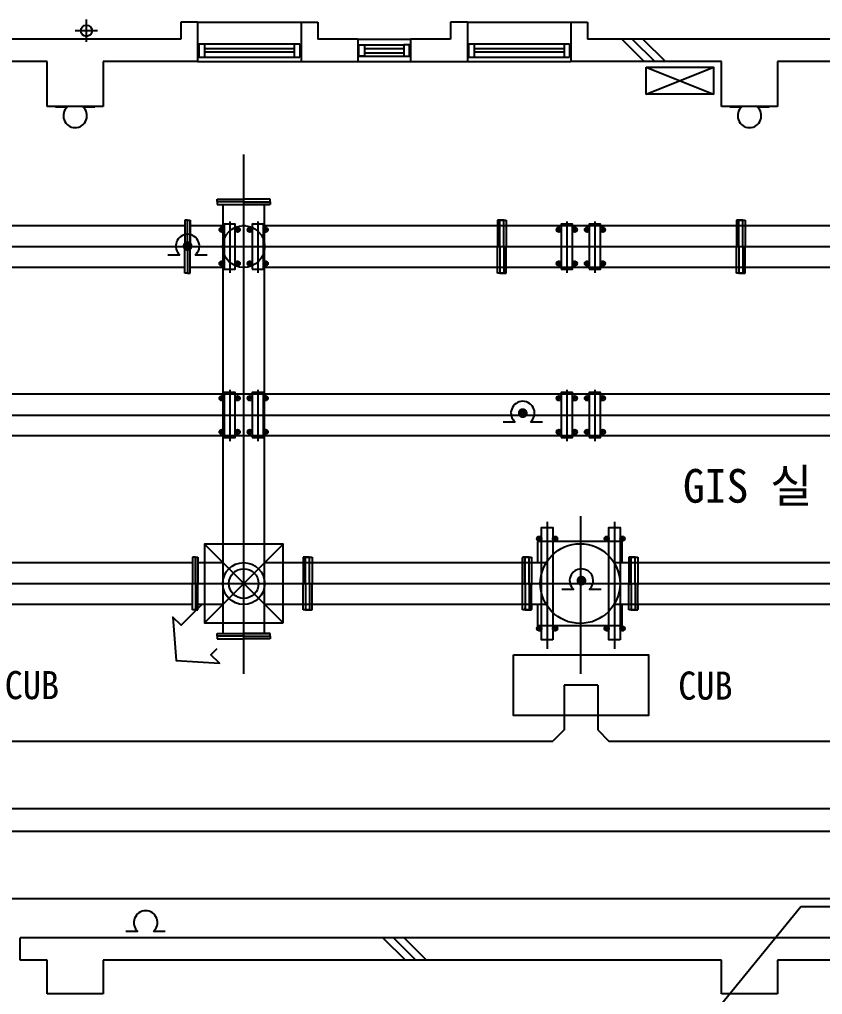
# Model space of a CAD drawing. Header units: millimetres. Extents: x -65013 to -1333, y -375790 to -325797.
# Drawn here: x -43271 to -36126, y -358690 to -350010 of the extents above; entities that cross this region are included whole.
import ezdxf
from ezdxf.enums import TextEntityAlignment as Align

# ---------------------------------------------------------------- set-up
doc = ezdxf.new("R2010")
doc.units = ezdxf.units.MM
doc.layers.add('TZ-BASE', color=253, linetype='Continuous')
doc.layers.add('TZ-LEAL', color=1, linetype='Continuous')
doc.styles.get("Standard").update_dxf_attribs({"font": 'GulimChe.ttf'})
doc.linetypes.add('BATTINB', pattern='A,0,-0.0025,[134,GulimChe.ttf,S=0.0025,R=0,X=-0.0025,Y=0.01],-0.005,[134,GulimChe.ttf,S=0.0025,R=180,X=0.0025,Y=0.01],-0.0025', length=0.01)
doc.dimstyles.new('D80', dxfattribs={"dimscale": 80, "dimtxt": 3, "dimasz": 2.5, "dimexe": 0.5, "dimexo": 0.5, "dimgap": 0.5, "dimtad": 1, "dimdec": 0, "dimzin": 1, "dimdsep": 46, "dimlunit": 6, "dimtxsty": 'Standard', "dimcen": 1, "dimclrd": 1, "dimclre": 1, "dimclrt": 3, "dimadec": 0, "dimazin": 0, "dimtfac": 1, "dimtdec": 0, "dimtix": 1, "dimtmove": 2, "dimatfit": 3, "dimfxl": 0, "dimtvp": 2, "dimlwd": -1, "dimlwe": -1, "dimarcsym": 0})

msp = doc.modelspace()

# ---------------------------------------------------------------- linework, layer by layer
at = {"layer": 'TZ-BASE'}
for p, q in [((-42676, -350209.8), (-42676, -350009.8)), ((-41686, -350034.8), (-41836, -350034.8)), ((-41836, -350034.8), (-41836, -350184.8)), ((-41686, -350034.8), (-40766, -350034.8)), ((-41686, -350034.8), (-41686, -350384.8)), ((-40766, -350034.8), (-40766, -350384.8)), ((-40766, -350034.8), (-40616, -350034.8)), ((-40616, -350034.8), (-40616, -350184.8)), ((-39286, -350034.8), (-39436, -350034.8)), ((-39436, -350034.8), (-39436, -350184.8)), ((-39286, -350034.8), (-38366, -350034.8)), ((-39286, -350034.8), (-39286, -350384.8)), ((-38366, -350034.8), (-38366, -350384.8)), ((-38366, -350034.8), (-38216, -350034.8)), ((-38216, -350034.8), (-38216, -350184.8)), ((-42576, -350109.8), (-42776, -350109.8)), ((-41836, -350184.8), (-44216, -350184.8)), ((-41676, -350226.4), (-40776, -350226.4)), ((-41676, -350226.4), (-41676, -350346.4)), ((-41626, -350226.4), (-41626, -350346.4)), ((-40826, -350226.4), (-40826, -350346.4)), ((-40776, -350226.4), (-40776, -350346.4)), ((-40261, -350184.8), (-40616, -350184.8)), ((-40261, -350184.8), (-39791, -350184.8)), ((-40261, -350184.8), (-40261, -350384.8)), ((-40251, -350234.8), (-39851, -350234.8)), ((-39436, -350184.8), (-39791, -350184.8)), ((-39791, -350184.8), (-39791, -350384.8)), ((-39276, -350226.4), (-38376, -350226.4)), ((-39276, -350226.4), (-39276, -350346.4)), ((-39226, -350226.4), (-39226, -350346.4)), ((-38426, -350226.4), (-38426, -350346.4)), ((-38376, -350226.4), (-38376, -350346.4)), ((-35836, -350184.8), (-38216, -350184.8)), ((-37912.7, -350184.8), (-37712.7, -350384.8)), ((-37818.5, -350184.8), (-37618.5, -350384.8)), ((-37724.2, -350184.8), (-37524.2, -350384.8)), ((-41626, -350268), (-40826, -350268)), ((-41626, -350298), (-40826, -350298)), ((-40201, -350268.2), (-39851, -350268.2)), ((-40201, -350306.5), (-39851, -350306.5)), ((-39226, -350268), (-38426, -350268)), ((-39226, -350298), (-38426, -350298)), ((-43026, -350384.8), (-44366, -350384.8)), ((-43026, -350784.8), (-43026, -350384.8)), ((-42526, -350384.8), (-42526, -350784.8)), ((-41686, -350384.8), (-42526, -350384.8)), ((-41686, -350384.8), (-40766, -350384.8)), ((-41676, -350346.4), (-40776, -350346.4)), ((-40766, -350384.8), (-40261, -350384.8)), ((-40261, -350384.8), (-39791, -350384.8)), ((-40251, -350334.8), (-39851, -350334.8)), ((-39791, -350384.8), (-39286, -350384.8)), ((-39286, -350384.8), (-38366, -350384.8)), ((-39276, -350346.4), (-38376, -350346.4)), ((-37026, -350384.8), (-38366, -350384.8)), ((-37026, -350784.8), (-37026, -350384.8)), ((-36526, -350384.8), (-36526, -350784.8)), ((-35686, -350384.8), (-36526, -350384.8)), ((-37696.5, -350674.8), (-37096.5, -350434.8)), ((-37696.5, -350434.8), (-37096.5, -350674.8)), ((-42526, -350784.8), (-43026, -350784.8)), ((-42951, -350788), (-42844.5, -350788)), ((-42707.5, -350788), (-42601, -350788)), ((-36526, -350784.8), (-37026, -350784.8)), ((-36951, -350788), (-36844.5, -350788)), ((-36707.5, -350788), (-36601, -350788)), ((-36707.5, -350788), (-36601, -350788)), ((-41276, -355834), (-41276, -351211.8)), ((-41511, -351631.3), (-41511, -351609.3)), ((-41511, -351609.3), (-41276, -351609.3)), ((-41041, -351609.3), (-41276, -351609.3)), ((-41041, -351634.3), (-41041, -351609.3)), ((-41511, -351634.3), (-41511, -351656.3)), ((-41511, -351656.3), (-41276, -351656.3)), ((-41511, -351656.3), (-41276, -351656.3)), ((-41479, -351634.3), (-41510, -351634.3)), ((-41276, -351634.3), (-41510, -351634.3)), ((-41506, -351656.3), (-41276, -351656.3)), ((-41462, -351656.3), (-41462, -355477.4)), ((-41276, -351634.3), (-41042, -351634.3)), ((-41041, -351656.3), (-41276, -351656.3)), ((-41276, -351656.3), (-41046, -351656.3)), ((-41090, -355477.4), (-41090, -351656.3)), ((-41090, -351656.3), (-41046, -351656.3)), ((-41073.1, -351634.3), (-41042, -351634.3)), ((-41041, -351634.3), (-41041, -351656.3)), ((-41800.2, -351796.6), (-41800.2, -352031.6)), ((-41775.2, -351796.6), (-41800.2, -351796.6)), ((-41775.2, -351796.6), (-41753.2, -351796.6)), ((-41775.2, -352031.6), (-41775.2, -351797.6)), ((-41775.2, -351828.7), (-41775.2, -351797.6)), ((-41753.2, -351796.6), (-41753.2, -352031.6)), ((-38997.5, -351796.6), (-39019.5, -351796.6)), ((-39019.5, -351796.6), (-39019.5, -352031.6)), ((-38997.5, -351806.6), (-38997.5, -351797.6)), ((-38997.5, -352031.6), (-38997.5, -351797.6)), ((-38963.5, -351796.6), (-38996.5, -351796.6)), ((-38996.5, -351796.6), (-38963.5, -351796.6)), ((-38996.5, -351796.6), (-38963.5, -351796.6)), ((-38963.5, -351796.6), (-38996.5, -351796.6)), ((-38962.5, -351796.6), (-38940.5, -351796.6)), ((-38962.5, -351806.6), (-38962.5, -351797.6)), ((-38962.5, -352031.6), (-38962.5, -351797.6)), ((-38940.5, -351796.6), (-38940.5, -352031.6)), ((-36870.8, -351796.6), (-36892.8, -351796.6)), ((-36892.8, -351796.6), (-36892.8, -352031.6)), ((-36870.8, -351806.6), (-36870.8, -351797.6)), ((-36870.8, -352031.6), (-36870.8, -351797.6)), ((-36836.8, -351796.6), (-36869.8, -351796.6)), ((-36869.8, -351796.6), (-36836.8, -351796.6)), ((-36869.8, -351796.6), (-36836.8, -351796.6)), ((-36836.8, -351796.6), (-36869.8, -351796.6)), ((-36835.8, -351796.6), (-36813.8, -351796.6)), ((-36835.8, -351806.6), (-36835.8, -351797.6)), ((-36835.8, -352031.6), (-36835.8, -351797.6)), ((-36813.8, -351796.6), (-36813.8, -352031.6)), ((-41800.2, -351845.6), (-53090, -351845.6)), ((-41753.2, -352031.6), (-41753.2, -351801.6)), ((-41753.2, -351845.6), (-41753.2, -351801.6)), ((-41462, -351845.6), (-41753.2, -351845.6)), ((-41446.1, -351881.6), (-41496.8, -351881.6)), ((-41471.5, -351906.9), (-41471.5, -351856.3)), ((-41401, -351807.7), (-41401, -352265.1)), ((-41305.3, -351881.6), (-41355.9, -351881.6)), ((-41330.6, -351906.9), (-41330.6, -351856.3)), ((-41260.5, -351845.6), (-41291.6, -351845.6)), ((-41196.1, -351881.6), (-41246.8, -351881.6)), ((-41221.5, -351906.9), (-41221.5, -351856.3)), ((-41151, -351807.7), (-41151, -352265.1)), ((-41055.3, -351881.6), (-41105.9, -351881.6)), ((-35794.8, -351845.6), (-41090, -351845.6)), ((-41080.6, -351906.9), (-41080.6, -351856.3)), ((-38446.1, -351881.6), (-38496.8, -351881.6)), ((-38471.5, -351906.9), (-38471.5, -351856.3)), ((-38401, -351807.7), (-38401, -352265.1)), ((-38305.3, -351881.6), (-38355.9, -351881.6)), ((-38330.6, -351906.9), (-38330.6, -351856.3)), ((-38196.1, -351881.6), (-38246.8, -351881.6)), ((-38221.5, -351906.9), (-38221.5, -351856.3)), ((-38151, -351807.7), (-38151, -352265.1)), ((-38055.3, -351881.6), (-38105.9, -351881.6)), ((-38080.6, -351906.9), (-38080.6, -351856.3)), ((-53976.1, -352031.6), (-16643.2, -352031.6)), ((-41800.2, -352266.6), (-41800.2, -352031.6)), ((-41775.2, -352031.6), (-41775.2, -352265.6)), ((-41753.2, -352266.6), (-41753.2, -352031.6)), ((-41753.2, -352266.6), (-41753.2, -352031.6)), ((-41753.2, -352261.6), (-41753.2, -352031.6)), ((-39019.5, -352266.6), (-39019.5, -352031.6)), ((-38997.5, -352031.6), (-38997.5, -352265.6)), ((-38962.5, -352031.6), (-38962.5, -352265.6)), ((-38940.5, -352266.6), (-38940.5, -352031.6)), ((-36892.8, -352266.6), (-36892.8, -352031.6)), ((-36870.8, -352031.6), (-36870.8, -352265.6)), ((-36835.8, -352031.6), (-36835.8, -352265.6)), ((-36813.8, -352266.6), (-36813.8, -352031.6)), ((-41844.1, -352106.7), (-41950.6, -352106.7)), ((-41600.6, -352106.7), (-41707.1, -352106.7)), ((-41800.2, -352217.6), (-53090, -352217.6)), ((-41462, -352217.6), (-41753.2, -352217.6)), ((-41446.1, -352181.6), (-41496.8, -352181.6)), ((-41471.5, -352206.9), (-41471.5, -352156.3)), ((-41305.3, -352181.6), (-41355.9, -352181.6)), ((-41330.6, -352206.9), (-41330.6, -352156.3)), ((-41196.1, -352181.6), (-41246.8, -352181.6)), ((-41221.5, -352206.9), (-41221.5, -352156.3)), ((-41055.3, -352181.6), (-41105.9, -352181.6)), ((-35794.8, -352217.6), (-41090, -352217.6)), ((-41080.6, -352206.9), (-41080.6, -352156.3)), ((-38446.1, -352181.6), (-38496.8, -352181.6)), ((-38471.5, -352206.9), (-38471.5, -352156.3)), ((-38305.3, -352181.6), (-38355.9, -352181.6)), ((-38330.6, -352206.9), (-38330.6, -352156.3)), ((-38196.1, -352181.6), (-38246.8, -352181.6)), ((-38221.5, -352206.9), (-38221.5, -352156.3)), ((-38055.3, -352181.6), (-38105.9, -352181.6)), ((-38080.6, -352206.9), (-38080.6, -352156.3)), ((-41778.2, -352266.6), (-41800.2, -352266.6)), ((-41775.2, -352234.6), (-41775.2, -352265.6)), ((-41775.2, -352266.6), (-41753.2, -352266.6)), ((-38997.5, -352266.6), (-39019.5, -352266.6)), ((-38997.5, -352256.6), (-38997.5, -352265.6)), ((-38997.5, -352256.6), (-38997.5, -352265.6)), ((-38963.5, -352266.6), (-38996.5, -352266.6)), ((-38996.5, -352266.6), (-38963.5, -352266.6)), ((-38996.5, -352266.6), (-38963.5, -352266.6)), ((-38963.5, -352266.6), (-38996.5, -352266.6)), ((-38962.5, -352256.6), (-38962.5, -352265.6)), ((-38962.5, -352266.6), (-38940.5, -352266.6)), ((-36870.8, -352266.6), (-36892.8, -352266.6)), ((-36870.8, -352256.6), (-36870.8, -352265.6)), ((-36870.8, -352256.6), (-36870.8, -352265.6)), ((-36836.8, -352266.6), (-36869.8, -352266.6)), ((-36869.8, -352266.6), (-36836.8, -352266.6)), ((-36869.8, -352266.6), (-36836.8, -352266.6)), ((-36836.8, -352266.6), (-36869.8, -352266.6)), ((-36835.8, -352256.6), (-36835.8, -352265.6)), ((-36835.8, -352266.6), (-36813.8, -352266.6)), ((-35800.2, -353345.6), (-47090, -353345.6)), ((-41471.5, -353406.9), (-41471.5, -353356.3)), ((-41401, -353307.7), (-41401, -353765.1)), ((-41330.6, -353406.9), (-41330.6, -353356.3)), ((-41221.5, -353406.9), (-41221.5, -353356.3)), ((-41151, -353307.7), (-41151, -353765.1)), ((-41080.6, -353406.9), (-41080.6, -353356.3)), ((-38471.5, -353406.9), (-38471.5, -353356.3)), ((-38401, -353307.7), (-38401, -353765.1)), ((-38330.6, -353406.9), (-38330.6, -353356.3)), ((-38221.5, -353406.9), (-38221.5, -353356.3)), ((-38151, -353307.7), (-38151, -353765.1)), ((-38080.6, -353406.9), (-38080.6, -353356.3)), ((-41446.1, -353381.6), (-41496.8, -353381.6)), ((-41305.3, -353381.6), (-41355.9, -353381.6)), ((-41196.1, -353381.6), (-41246.8, -353381.6)), ((-41055.3, -353381.6), (-41105.9, -353381.6)), ((-38446.1, -353381.6), (-38496.8, -353381.6)), ((-38305.3, -353381.6), (-38355.9, -353381.6)), ((-38196.1, -353381.6), (-38246.8, -353381.6)), ((-38055.3, -353381.6), (-38105.9, -353381.6)), ((-48021, -353531.6), (-10662.6, -353531.6)), ((-38861.7, -353593.6), (-38968.2, -353593.6)), ((-38618.2, -353593.6), (-38724.7, -353593.6)), ((-41446.1, -353681.6), (-41496.8, -353681.6)), ((-41471.5, -353706.9), (-41471.5, -353656.3)), ((-41305.3, -353681.6), (-41355.9, -353681.6)), ((-41330.6, -353706.9), (-41330.6, -353656.3)), ((-41196.1, -353681.6), (-41246.8, -353681.6)), ((-41221.5, -353706.9), (-41221.5, -353656.3)), ((-41055.3, -353681.6), (-41105.9, -353681.6)), ((-41080.6, -353706.9), (-41080.6, -353656.3)), ((-38446.1, -353681.6), (-38496.8, -353681.6)), ((-38471.5, -353706.9), (-38471.5, -353656.3)), ((-38305.3, -353681.6), (-38355.9, -353681.6)), ((-38330.6, -353706.9), (-38330.6, -353656.3)), ((-38196.1, -353681.6), (-38246.8, -353681.6)), ((-38221.5, -353706.9), (-38221.5, -353656.3)), ((-38055.3, -353681.6), (-38105.9, -353681.6)), ((-38080.6, -353706.9), (-38080.6, -353656.3)), ((-35800.2, -353717.6), (-47090, -353717.6)), ((-38576, -354481.6), (-38576, -355611.7)), ((-38276, -355834), (-38276, -354432.8)), ((-37976, -354481.6), (-37976, -355611.7)), ((-38671.8, -354631.6), (-38621.1, -354631.6)), ((-37907.8, -354656.6), (-38657.8, -354656.6)), ((-38657.8, -354845.6), (-38657.8, -354656.6)), ((-38646.5, -354606.3), (-38646.5, -354656.9)), ((-38530.9, -354631.6), (-38480.3, -354631.6)), ((-38505.6, -354606.3), (-38505.6, -354656.9)), ((-38071.8, -354631.6), (-38021.1, -354631.6)), ((-38046.5, -354606.3), (-38046.5, -354656.9)), ((-37930.9, -354631.6), (-37880.3, -354631.6)), ((-37907.8, -354845.6), (-37907.8, -354656.6)), ((-37905.6, -354606.3), (-37905.6, -354656.9)), ((-40926, -354681.6), (-41626, -355381.6)), ((-40926, -355381.6), (-41626, -354681.6)), ((-40926, -354681.6), (-41626, -355381.6)), ((-40926, -355381.6), (-41626, -354681.6)), ((-41730.8, -354796.6), (-41730.8, -355031.6)), ((-41705.8, -354796.6), (-41730.8, -354796.6)), ((-41705.8, -354796.6), (-41683.8, -354796.6)), ((-41705.8, -355031.6), (-41705.8, -354797.6)), ((-41705.8, -354828.7), (-41705.8, -354797.6)), ((-41683.8, -354796.6), (-41683.8, -355031.6)), ((-41683.8, -355031.6), (-41683.8, -354801.6)), ((-41683.8, -354845.6), (-41683.8, -354801.6)), ((-40725, -354796.6), (-40747, -354796.6)), ((-40747, -354796.6), (-40747, -355031.6)), ((-40725, -354806.6), (-40725, -354797.6)), ((-40725, -355031.6), (-40725, -354797.6)), ((-40691, -354796.6), (-40724, -354796.6)), ((-40724, -354796.6), (-40691, -354796.6)), ((-40724, -354796.6), (-40691, -354796.6)), ((-40691, -354796.6), (-40724, -354796.6)), ((-40690, -354796.6), (-40668, -354796.6)), ((-40690, -354806.6), (-40690, -354797.6)), ((-40690, -355031.6), (-40690, -354797.6)), ((-40668, -354796.6), (-40668, -355031.6)), ((-38794.8, -354796.6), (-38794.8, -355042.1)), ((-38772.8, -354796.6), (-38794.8, -354796.6)), ((-38794.8, -355042.1), (-38794.8, -354801.6)), ((-38772.8, -354806.6), (-38772.8, -354797.6)), ((-38772.8, -355042.1), (-38772.8, -354797.6)), ((-38738.8, -354796.6), (-38771.8, -354796.6)), ((-38771.8, -354796.6), (-38738.8, -354796.6)), ((-38737.8, -354796.6), (-38715.8, -354796.6)), ((-38737.8, -354839.2), (-38737.8, -354797.6)), ((-38737.8, -354797.6), (-38737.8, -354806.6)), ((-38737.8, -354797.6), (-38737.8, -354806.6)), ((-38737.8, -355042.1), (-38737.8, -354797.6)), ((-38715.8, -354796.6), (-38715.8, -355042.1)), ((-38715.8, -354801.6), (-38715.8, -355042.1)), ((-37827.8, -354796.6), (-37849.8, -354796.6)), ((-37849.8, -354796.6), (-37849.8, -355042.1)), ((-37827.8, -354806.6), (-37827.8, -354797.6)), ((-37827.8, -355042.1), (-37827.8, -354797.6)), ((-37826.8, -354796.6), (-37793.8, -354796.6)), ((-37793.8, -354796.6), (-37826.8, -354796.6)), ((-37792.8, -354796.6), (-37770.8, -354796.6)), ((-37792.8, -354797.6), (-37792.8, -354806.6)), ((-37792.8, -354797.6), (-37792.8, -354806.6)), ((-37792.8, -354839.2), (-37792.8, -354797.6)), ((-37792.8, -355042.1), (-37792.8, -354797.6)), ((-37770.8, -354796.6), (-37770.8, -355042.1)), ((-37770.8, -354796.6), (-37770.8, -355042.1)), ((-37770.8, -354801.6), (-37770.8, -355042.1)), ((-41730.8, -354845.6), (-43980.4, -354845.6)), ((-41462, -354845.6), (-41683.8, -354845.6)), ((-38585.1, -354845.6), (-41090, -354845.6)), ((-38585.1, -354845.6), (-38715.8, -354845.6)), ((-37849.8, -354845.6), (-37980.4, -354845.6)), ((-35462, -354845.6), (-37980.4, -354845.6)), ((-53976.1, -355031.6), (-10662.6, -355031.6)), ((-41730.8, -355266.6), (-41730.8, -355031.6)), ((-41705.8, -355031.6), (-41705.8, -355265.6)), ((-41683.8, -355266.6), (-41683.8, -355031.6)), ((-41683.8, -355266.6), (-41683.8, -355031.6)), ((-41683.8, -355261.6), (-41683.8, -355031.6)), ((-41540.9, -355031.6), (-41001.1, -355031.6)), ((-40747, -355266.6), (-40747, -355031.6)), ((-40725, -355031.6), (-40725, -355265.6)), ((-40690, -355031.6), (-40690, -355265.6)), ((-40668, -355266.6), (-40668, -355031.6)), ((-38794.8, -355256.1), (-38794.8, -355031.6)), ((-38794.8, -355266.6), (-38794.8, -355042.1)), ((-38772.8, -355031.6), (-38772.8, -355255.1)), ((-38772.8, -355042.1), (-38772.8, -355265.6)), ((-38737.8, -355042.1), (-38737.8, -355265.6)), ((-38715.8, -355266.6), (-38715.8, -355042.1)), ((-38715.8, -355266.6), (-38715.8, -355042.1)), ((-38340, -355085.1), (-38446.5, -355085.1)), ((-38096.5, -355085.1), (-38203, -355085.1)), ((-37849.8, -355266.6), (-37849.8, -355042.1)), ((-37827.8, -355042.1), (-37827.8, -355265.6)), ((-37792.8, -355042.1), (-37792.8, -355265.6)), ((-37770.8, -355266.6), (-37770.8, -355042.1)), ((-41730.8, -355217.6), (-43980.4, -355217.6)), ((-41708.8, -355266.6), (-41730.8, -355266.6)), ((-41705.8, -355234.6), (-41705.8, -355265.6)), ((-41705.8, -355266.6), (-41683.8, -355266.6)), ((-41462, -355217.6), (-41683.8, -355217.6)), ((-38585.1, -355217.6), (-41090, -355217.6)), ((-40725, -355266.6), (-40747, -355266.6)), ((-40725, -355256.6), (-40725, -355265.6)), ((-40725, -355256.6), (-40725, -355265.6)), ((-40691, -355266.6), (-40724, -355266.6)), ((-40724, -355266.6), (-40691, -355266.6)), ((-40724, -355266.6), (-40691, -355266.6)), ((-40691, -355266.6), (-40724, -355266.6)), ((-40690, -355256.6), (-40690, -355265.6)), ((-40690, -355266.6), (-40668, -355266.6)), ((-38772.8, -355266.6), (-38794.8, -355266.6)), ((-38772.8, -355234.5), (-38772.8, -355255.1)), ((-38772.8, -355246.1), (-38772.8, -355255.1)), ((-38772.8, -355255.1), (-38772.8, -355246.1)), ((-38772.8, -355256.6), (-38772.8, -355265.6)), ((-38738.8, -355266.6), (-38771.8, -355266.6)), ((-38771.8, -355266.6), (-38738.8, -355266.6)), ((-38737.8, -355234.5), (-38737.8, -355265.6)), ((-38737.8, -355265.6), (-38737.8, -355256.6)), ((-38737.8, -355265.6), (-38737.8, -355256.6)), ((-38737.8, -355266.6), (-38715.8, -355266.6)), ((-38585.1, -355217.6), (-38715.8, -355217.6)), ((-38715.8, -355227.1), (-38715.8, -355261.6)), ((-38657.8, -355406.6), (-38657.8, -355217.6)), ((-37849.8, -355217.6), (-37980.4, -355217.6)), ((-35462, -355217.6), (-37980.4, -355217.6)), ((-37907.8, -355406.6), (-37907.8, -355217.6)), ((-37827.8, -355266.6), (-37849.8, -355266.6)), ((-37827.8, -355256.6), (-37827.8, -355265.6)), ((-37826.8, -355266.6), (-37793.8, -355266.6)), ((-37793.8, -355266.6), (-37826.8, -355266.6)), ((-37792.8, -355245), (-37792.8, -355265.6)), ((-37792.8, -355265.6), (-37792.8, -355256.6)), ((-37792.8, -355265.6), (-37792.8, -355256.6)), ((-37792.8, -355266.6), (-37770.8, -355266.6)), ((-37770.8, -355227.1), (-37770.8, -355261.6)), ((-38671.8, -355431.6), (-38621.1, -355431.6)), ((-37907.8, -355406.6), (-38657.8, -355406.6)), ((-38646.5, -355406.3), (-38646.5, -355456.9)), ((-38530.9, -355431.6), (-38480.3, -355431.6)), ((-38505.6, -355406.3), (-38505.6, -355456.9)), ((-38071.8, -355431.6), (-38021.1, -355431.6)), ((-38046.5, -355406.3), (-38046.5, -355456.9)), ((-37930.9, -355431.6), (-37880.3, -355431.6)), ((-37905.6, -355406.3), (-37905.6, -355456.9)), ((-41511, -355499.4), (-41511, -355477.4)), ((-41511, -355477.4), (-41276, -355477.4)), ((-41511, -355477.4), (-41276, -355477.4)), ((-41511, -355502.4), (-41511, -355524.4)), ((-41511, -355524.4), (-41276, -355524.4)), ((-41479, -355499.4), (-41510, -355499.4)), ((-41276, -355499.4), (-41510, -355499.4)), ((-41506, -355477.4), (-41276, -355477.4)), ((-41041, -355477.4), (-41276, -355477.4)), ((-41276, -355477.4), (-41046, -355477.4)), ((-41276, -355499.4), (-41042, -355499.4)), ((-41041, -355524.4), (-41276, -355524.4)), ((-41090, -355477.4), (-41046, -355477.4)), ((-41073.1, -355499.4), (-41042, -355499.4)), ((-41041, -355499.4), (-41041, -355477.4)), ((-41041, -355499.4), (-41041, -355524.4)), ((-38426, -355934.8), (-38426, -356334.8)), ((-38126, -355934.8), (-38426, -355934.8)), ((-38126, -355934.8), (-38126, -356334.8)), ((-38426, -356334.8), (-38526.1, -356434.8)), ((-38126, -356334.8), (-38026.8, -356434.8)), ((-44026.8, -356434.8), (-38526.1, -356434.8)), ((-38026.8, -356434.8), (-35526.1, -356434.8)), ((-48999.5, -357034.8), (-14126, -357034.8)), ((-45705.7, -357234.8), (-29705.7, -357234.8)), ((-45010.1, -357834.8), (-30415.8, -357834.8)), ((-42217.3, -358128.3), (-42323.8, -358128.3)), ((-41973.8, -358128.3), (-42080.3, -358128.3)), ((-6726, -358184.8), (-43266, -358184.8)), ((-43266, -358384.8), (-43266, -358184.8)), ((-40037.7, -358184.8), (-39837.7, -358384.8)), ((-39943.5, -358184.8), (-39743.5, -358384.8)), ((-39849.2, -358184.8), (-39649.2, -358384.8)), ((-43026, -358384.8), (-43266, -358384.8)), ((-43026, -358684.8), (-43026, -358384.8)), ((-42526, -358384.8), (-42526, -358684.8)), ((-37026, -358384.8), (-42526, -358384.8)), ((-37026, -358684.8), (-37026, -358384.8)), ((-36526, -358384.8), (-36526, -358684.8)), ((-31026, -358384.8), (-36526, -358384.8)), ((-42526, -358684.8), (-43026, -358684.8)), ((-36526, -358684.8), (-37026, -358684.8))]:
    msp.add_line(p, q, dxfattribs=at)
for points in [[(-40251, -350234.8), (-40201, -350234.8), (-40201, -350334.8), (-40251, -350334.8)], [(-39801, -350234.8), (-39851, -350234.8), (-39851, -350334.8), (-39801, -350334.8)], [(-37696.5, -350434.8), (-37096.5, -350434.8), (-37096.5, -350674.8), (-37696.5, -350674.8)], [(-41451, -352231.6), (-41351, -352231.6), (-41351, -351831.6), (-41451, -351831.6)], [(-41201, -352231.6), (-41101, -352231.6), (-41101, -351831.6), (-41201, -351831.6)], [(-38451, -352231.6), (-38351, -352231.6), (-38351, -351831.6), (-38451, -351831.6)], [(-38201, -352231.6), (-38101, -352231.6), (-38101, -351831.6), (-38201, -351831.6)], [(-41451, -353731.6), (-41351, -353731.6), (-41351, -353331.6), (-41451, -353331.6)], [(-41201, -353731.6), (-41101, -353731.6), (-41101, -353331.6), (-41201, -353331.6)], [(-38451, -353731.6), (-38351, -353731.6), (-38351, -353331.6), (-38451, -353331.6)], [(-38201, -353731.6), (-38101, -353731.6), (-38101, -353331.6), (-38201, -353331.6)], [(-38526, -355531.6), (-38626, -355531.6), (-38626, -354531.6), (-38526, -354531.6)], [(-37926, -355531.6), (-38026, -355531.6), (-38026, -354531.6), (-37926, -354531.6)], [(-40926, -355381.6), (-40926, -354681.6), (-41626, -354681.6), (-41626, -355381.6)], [(-40926, -355381.6), (-40926, -354681.6), (-41626, -354681.6), (-41626, -355381.6)], [(-38876, -355664.8), (-37676, -355664.8), (-37676, -356204.8), (-38876, -356204.8)]]:
    msp.add_lwpolyline(points, close=True, dxfattribs=at)
at = {"layer": 'TZ-BASE', "const_width": 41.4}
for points in [[(-41798.6, -352027.1, -1), (-41752.7, -352027.1, -1)], [(-38816.2, -353514, -1), (-38770.3, -353514, -1)], [(-38294.4, -355005.5, -1), (-38248.5, -355005.5, -1)]]:
    msp.add_lwpolyline(points, format="xyb", close=True, dxfattribs=at)
at = {"layer": 'TZ-BASE'}
msp.add_lwpolyline([(-41649.3, -355217.6), (-41831.4, -355402.8), (-41907, -355329.3), (-41878.4, -355717.2), (-41491.9, -355740.2), (-41567.5, -355666.7), (-41511, -355608.8)], dxfattribs=at)
for centre, radius in [((-42676, -350109.8), 50), ((-41471.5, -351881.6), 20.4), ((-41276, -352031.6), 186.7), ((-41330.6, -351881.6), 20.4), ((-41221.5, -351881.6), 20.4), ((-41080.6, -351881.6), 20.4), ((-38471.5, -351881.6), 20.4), ((-38330.6, -351881.6), 20.4), ((-38221.5, -351881.6), 20.4), ((-38080.6, -351881.6), 20.4), ((-41471.5, -352181.6), 20.4), ((-41330.6, -352181.6), 20.4), ((-41221.5, -352181.6), 20.4), ((-41080.6, -352181.6), 20.4), ((-38471.5, -352181.6), 20.4), ((-38330.6, -352181.6), 20.4), ((-38221.5, -352181.6), 20.4), ((-38080.6, -352181.6), 20.4), ((-41471.5, -353381.6), 20.4), ((-41330.6, -353381.6), 20.4), ((-41221.5, -353381.6), 20.4), ((-41080.6, -353381.6), 20.4), ((-38471.5, -353381.6), 20.4), ((-38330.6, -353381.6), 20.4), ((-38221.5, -353381.6), 20.4), ((-38080.6, -353381.6), 20.4), ((-41471.5, -353681.6), 20.4), ((-41330.6, -353681.6), 20.4), ((-41221.5, -353681.6), 20.4), ((-41080.6, -353681.6), 20.4), ((-38471.5, -353681.6), 20.4), ((-38330.6, -353681.6), 20.4), ((-38221.5, -353681.6), 20.4), ((-38080.6, -353681.6), 20.4), ((-38646.5, -354631.6), 20.4), ((-38505.6, -354631.6), 20.4), ((-38046.5, -354631.6), 20.4), ((-37905.6, -354631.6), 20.4), ((-38282.8, -355031.6), 355), ((-41276, -355031.6), 186.7), ((-41276, -355031.6), 131.7), ((-38646.5, -355431.6), 20.4), ((-38505.6, -355431.6), 20.4), ((-38046.5, -355431.6), 20.4), ((-37905.6, -355431.6), 20.4)]:
    msp.add_circle(centre, radius, dxfattribs=at)
for centre, radius, start, end in [((-42776, -350867.6), 105, 130.72175, 49.27825), ((-36776, -350867.6), 105, 130.72175, 49.27825), ((-38996.5, -351797.6), 1, 90, 180), ((-38996.5, -351797.6), 1, 90, 180), ((-38963.5, -351797.6), 1, 0, 90), ((-38963.5, -351797.6), 1, 0, 90), ((-36869.8, -351797.6), 1, 90, 180), ((-36869.8, -351797.6), 1, 90, 180), ((-36836.8, -351797.6), 1, 0, 90), ((-36836.8, -351797.6), 1, 0, 90), ((-41775.6, -352027.1), 105, 310.72175, 229.27825), ((-41775.6, -352027.1), 29.7, 0, 180), ((-41775.6, -352027.1), 29.7, 0, 180), ((-41775.6, -352027.1), 29.7, 180, 0), ((-41775.6, -352027.1), 29.7, 180, 0), ((-38996.5, -352265.6), 1, 180, 270), ((-38996.5, -352265.6), 1, 180, 270), ((-38996.5, -352265.6), 1, 180, 270), ((-38996.5, -352265.6), 1, 180, 270), ((-38963.5, -352265.6), 1, 270, 0), ((-38963.5, -352265.6), 1, 270, 0), ((-36869.8, -352265.6), 1, 180, 270), ((-36869.8, -352265.6), 1, 180, 270), ((-36869.8, -352265.6), 1, 180, 270), ((-36869.8, -352265.6), 1, 180, 270), ((-36836.8, -352265.6), 1, 270, 0), ((-36836.8, -352265.6), 1, 270, 0), ((-38793.2, -353514), 105, 310.72175, 229.27825), ((-38793.2, -353514), 29.7, 0, 180), ((-38793.2, -353514), 29.7, 0, 180), ((-38793.2, -353514), 29.7, 180, 0), ((-38793.2, -353514), 29.7, 180, 0), ((-40724, -354797.6), 1, 90, 180), ((-40724, -354797.6), 1, 90, 180), ((-40691, -354797.6), 1, 0, 90), ((-40691, -354797.6), 1, 0, 90), ((-38771.8, -354797.6), 1, 90, 180), ((-38771.8, -354797.6), 1, 90, 180), ((-38738.8, -354797.6), 1, 0, 90), ((-38738.8, -354797.6), 1, 0, 90), ((-38738.8, -354797.6), 1, 0, 90), ((-38738.8, -354797.6), 1, 0, 90), ((-37826.8, -354797.6), 1, 90, 180), ((-37826.8, -354797.6), 1, 90, 180), ((-37793.8, -354797.6), 1, 0, 90), ((-37793.8, -354797.6), 1, 0, 90), ((-37793.8, -354797.6), 1, 0, 90), ((-37793.8, -354797.6), 1, 0, 90), ((-38271.5, -355005.5), 105, 310.72175, 229.27825), ((-38271.5, -355005.5), 29.7, 0, 180), ((-38271.5, -355005.5), 29.7, 0, 180), ((-38271.5, -355005.5), 29.7, 180, 0), ((-38271.5, -355005.5), 29.7, 180, 0), ((-40724, -355265.6), 1, 180, 270), ((-40724, -355265.6), 1, 180, 270), ((-40724, -355265.6), 1, 180, 270), ((-40724, -355265.6), 1, 180, 270), ((-40691, -355265.6), 1, 270, 0), ((-40691, -355265.6), 1, 270, 0), ((-38771.8, -355265.6), 1, 180, 270), ((-38771.8, -355265.6), 1, 180, 270), ((-38738.8, -355265.6), 1, 270, 0), ((-38738.8, -355265.6), 1, 270, 0), ((-38738.8, -355265.6), 1, 270, 0), ((-38738.8, -355265.6), 1, 270, 0), ((-37826.8, -355265.6), 1, 180, 270), ((-37826.8, -355265.6), 1, 180, 270), ((-37793.8, -355265.6), 1, 270, 0), ((-37793.8, -355265.6), 1, 270, 0), ((-37793.8, -355265.6), 1, 270, 0), ((-37793.8, -355265.6), 1, 270, 0), ((-42148.8, -358048.7), 105, 310.72175, 229.27825)]:
    msp.add_arc(centre, radius, start, end, dxfattribs=at)

# ---------------------------------------------------------------- texts
at = {"layer": 'TZ-BASE', "linetype": 'BATTINB'}
msp.add_text('GIS 실', height=300, dxfattribs=at).set_placement((-36792, -354311.5), align=Align.CENTER)
at = {"layer": 'TZ-BASE'}
for p in [(-43160.8, -355935.3), (-37168.4, -355939.5)]:
    msp.add_text('CUB', height=250, dxfattribs=at).set_placement(p, align=Align.MIDDLE)

# ---------------------------------------------------------------- leaders
at = {"layer": 'TZ-LEAL', "annotation_type": 0, "has_hookline": 1, "hookline_direction": 0, "text_width": 6082.6}
msp.add_leader([(-37696.5, -359592.1), (-36318.3, -357906.9), (-35887.1, -357906.9)], dimstyle='D80', dxfattribs=at)

doc.saveas('drawing.dxf')
